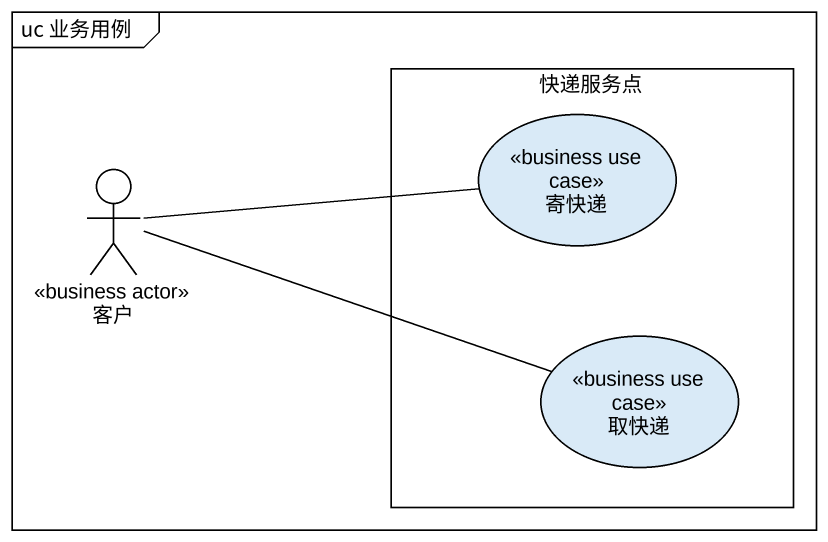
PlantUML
@startuml
mainframe uc 业务用例
rectangle 快递服务点 {
  usecase 寄快递 <<business use case>>
  usecase 取快递 <<business use case>>
}
actor 客户 <<business actor>>
客户 -right- 寄快递
客户 -right- 取快递
@enduml
